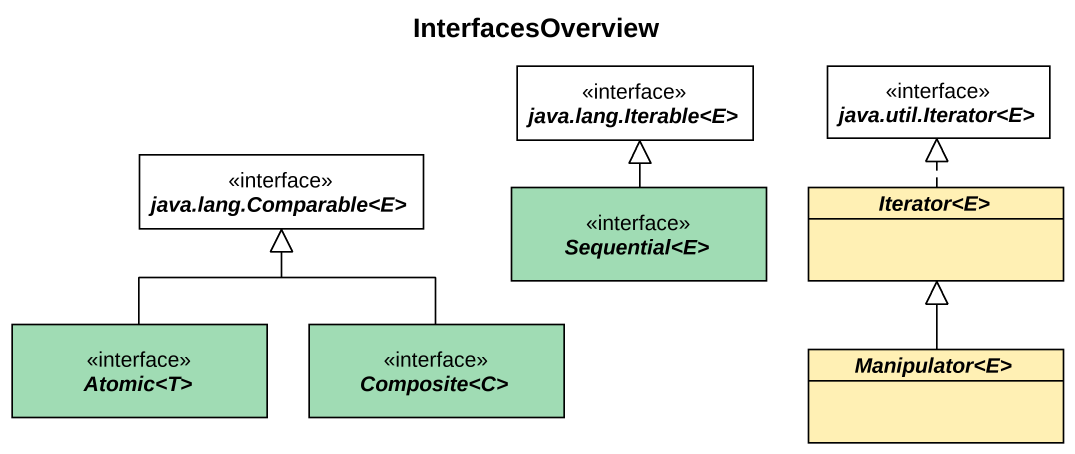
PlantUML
@startuml
title InterfacesOverview
hide circle
hide empty members
interface "java.lang.Iterable<E>" as java_lang_Iterable_E #FFFFFF
interface "java.util.Iterator<E>" as java_util_Iterator_E #FFFFFF
interface "java.lang.Comparable<E>" as java_lang_Comparable_E #FFFFFF
interface "Sequential<E>" as Sequential_E #A0DCB4
abstract class "Iterator<E>" as Iterator_E #FFF0B4
interface "Atomic<T>" as Atomic_T #A0DCB4
interface "Composite<C>" as Composite_C #A0DCB4
abstract class "Manipulator<E>" as Manipulator_E #FFF0B4
Sequential_E -up-|> java_lang_Iterable_E
Iterator_E .up.|> java_util_Iterator_E
Atomic_T -up-|> java_lang_Comparable_E
Composite_C -up-|> java_lang_Comparable_E
Manipulator_E -up-|> Iterator_E
@enduml
